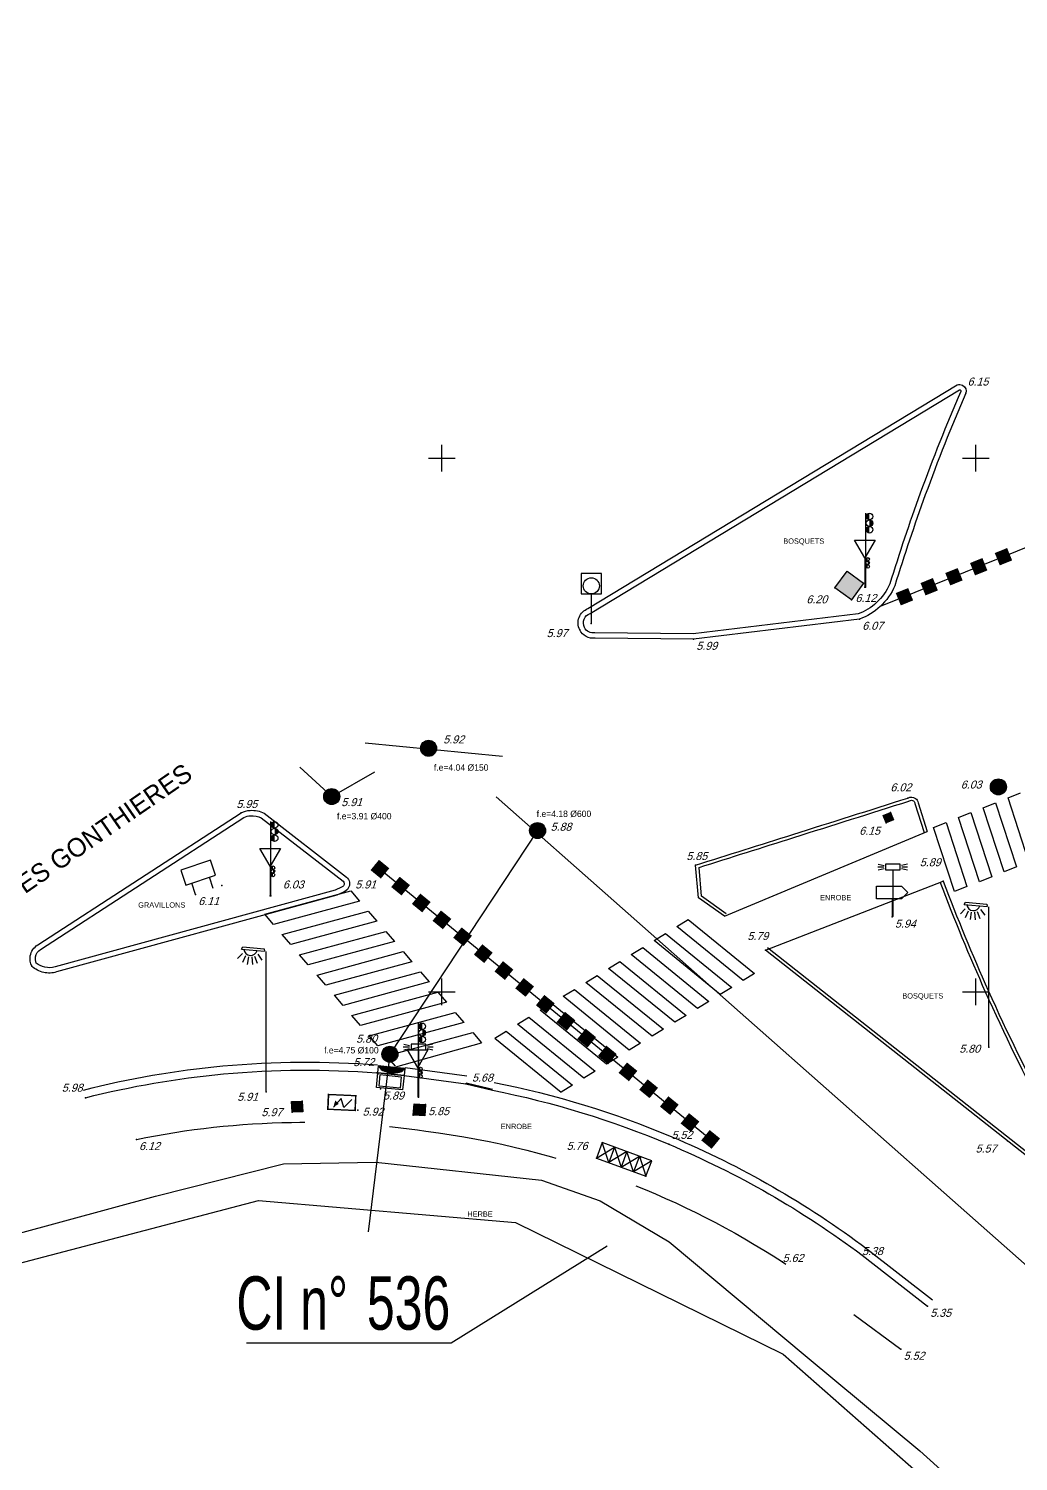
# Model space of a CAD drawing. Header units: metres. Extents: x 330671 to 330906, y 136216 to 136806.
# Drawn here: x 330704.5 to 330741.6, y 136722.4 to 136776.1 of the extents above; entities that cross this region are included whole.
import ezdxf
from ezdxf.enums import TextEntityAlignment as Align

# ---------------------------------------------------------------- set-up
doc = ezdxf.new("R2010")
doc.units = ezdxf.units.M
doc.header["$LTSCALE"] = 2
doc.header["$PDSIZE"] = 5
doc.linetypes.add('CACHE2', pattern=[4.762499999999999, 3.175, -1.5875])
doc.linetypes.add('L211', pattern=[0])
for name, color, linetype in [('C_APP_CADA', 7, 'Continuous'), ('C_ARMOIEDF', 1, 'Continuous'), ('C_B_CEDER', 7, 'Continuous'), ('C_BATEAU', 7, 'Continuous'), ('C_CANDEL_1', 6, 'Continuous'), ('C_CANIVEAU', 7, 'Continuous'), ('C_CEDER', 7, 'Continuous'), ('C_CHAMBEP', 1, 'Continuous'), ('C_CHAMFT4P', 5, 'Continuous'), ('C_CHEMREVE', 7, 'Continuous'), ('C_COTEZ_EP', 5, 'Continuous'), ('C_COTEZ_EU', 3, 'Continuous'), ('C_DIVERS', 7, 'Continuous'), ('C_ECL_PIET', 6, 'Continuous'), ('C_EG_EU_NV', 3, 'Continuous'), ('C_EP-610', 5, 'Continuous'), ('C_FEUXTRI', 7, 'Continuous'), ('C_FILD_EAU', 7, 'Continuous'), ('C_LIMREVET', 7, 'Continuous'), ('C_NOM_RUE', 7, 'Continuous'), ('C_PAN_CARR', 7, 'Continuous'), ('C_PAN_ROND', 7, 'Continuous'), ('C_PANDIR_2', 7, 'Continuous'), ('C_PANDIRE', 6, 'Continuous'), ('C_PAS_PIET', 7, 'Continuous'), ('C_PELOUSE', 3, 'CACHE2'), ('C_PT_ALTIM', 7, 'Continuous'), ('C_REG1_EP', 5, 'Continuous'), ('C_REG1_EU', 3, 'Continuous'), ('C_SEMI', 7, 'Continuous'), ('C_TEXT_G', 7, 'Continuous'), ('CARROYAGE', 253, 'Continuous')]:
    doc.layers.add(name, color=color, linetype=linetype)

# ---------------------------------------------------------------- blocks, each defined once
blk = doc.blocks.new('U014')
h = blk.add_hatch(color=256)
edge = h.paths.add_edge_path()
edge.add_arc((0, 0), 0.3, 0, 360)
at = {"color": 0}
blk.add_line((0, 0), (0, 0), dxfattribs=at)
blk.add_circle((0, 0), 0.3, dxfattribs=at)
blk = doc.blocks.new('R008')
at = {"const_width": 0.05}
blk.add_lwpolyline([(0.0250009357114322, 1.91212166e-08), (0.0250009357114322, 2.78080907225376)], dxfattribs=at)
for points, const_width in [([(0.1691805784357712, 2.713030075014103, 0.414214), (0.1073435784201138, 2.65119307502755, 1)], 0.123551), ([(0.1073435784201138, 2.65119307502755, 0.414214), (0.1691805784357712, 2.589356075011892, 1)], 0.123551), ([(0.1691805784357712, 2.218579075008165, 0.414214), (0.1073435784201138, 2.156742075021612, 1)], 0.123551), ([(0.1073435784201138, 2.156742075021612, 0.414214), (0.1691805784357712, 2.094905075035058, 1)], 0.123551), ([(0.1691805784357712, 2.34213007503422, 0.414214), (0.2310175784514286, 2.403967075020773, 0.414214), (0.1691805784357712, 2.465805075014941, 1)], 0.123551), ([(0.103770971938502, 1.081909463508055, 0.414214), (0.0699874041602015, 1.048125895758858, 1)], 0.0674999366321607), ([(0.0699874041602015, 1.048125895758858, 0.414214), (0.103770971938502, 1.014342327980557, 1)], 0.0674999366321607), ([(0.103770971938502, 0.8117747728247195, 0.414214), (0.0699874041602015, 0.7779912050755229, 1)], 0.0674999366321607), ([(0.0699874041602015, 0.7779912050755229, 0.414214), (0.103770971938502, 0.7442076372972224, 1)], 0.0674999366321607), ([(0.103770971938502, 0.8792747094703373, 0.414214), (0.1375545397168025, 0.9130582772486378, 0.414214), (0.103770971938502, 0.9468423913349397, 1)], 0.0674999366321607)]:
    blk.add_lwpolyline(points, format="xyb", dxfattribs=dict(const_width=const_width))
for centre, radius in [((0.1691805784357712, 2.65119307502755), 0.123613), ((0.1691805784357712, 2.403967075020773), 0.123613), ((0.1691805784357712, 2.156742075021612), 0.123613), ((0.103770971938502, 1.048125895729754), 0.0675338092521411), ((0.103770971938502, 0.9130582772486378), 0.0675338092521411), ((0.103770971938502, 0.7779912050755229), 0.0675338092521411)]:
    blk.add_circle(centre, radius)
blk = doc.blocks.new('R021')
at = {"color": 0, "linetype": 'Continuous'}
for p, q in [((-0.383883, 1.767528), (0.383211, 1.767528)), ((0, 1.103968), (-0.383883, 1.767528)), ((0.383211, 1.767528), (0, 1.103968)), ((0, 1.103968), (0, 0))]:
    blk.add_line(p, q, dxfattribs=at)
blk = doc.blocks.new('D005')
blk.add_hatch(color=256).paths.add_polyline_path([(0, 0), (0, 1), (1, 1), (1, 0)])
at = {"color": 0}
blk.add_lwpolyline([(0, 0), (0, 1), (1, 1), (1, 0)], close=True, dxfattribs=at)
blk = doc.blocks.new('R023')
at = {"color": 0, "linetype": 'Continuous'}
blk.add_line((0, 1.103968), (0, 0), dxfattribs=at)
blk.add_circle((5.2e-05, 1.405259), 0.30119, dxfattribs=at)
blk = doc.blocks.new('R020')
at = {"color": 0, "linetype": 'Continuous'}
blk.add_line((0, 1.103968), (0, 0), dxfattribs=at)
at = {"color": 0}
blk.add_lwpolyline([(0.383547, 1.871062), (-0.383547, 1.871062), (-0.383547, 1.103968), (0.383547, 1.103968)], close=True, dxfattribs=at)
blk = doc.blocks.new('R025')
at = {"color": 0}
for points in [[(-0.233333, 0.45), (0.933333, 0.45), (0.933333, 1.033333), (0.933333, 1.033333), (-0.233333, 1.033333), (-0.233333, 0.45)], [(0, 0), (0, 0), (0, 0.45), (0, 0.45)], [(0.7, 0), (0.7, 0.45), (0.7, 0.45)]]:
    blk.add_lwpolyline(points, dxfattribs=at)
blk = doc.blocks.new('GeoCarre')
at = {"const_width": 1}
blk.add_lwpolyline([(0, -0.5), (0, 0.5)], dxfattribs=at)
blk = doc.blocks.new('L023bis')
blk.add_line((-0.9179569482803345, 5.349546449491754), (-0.0594855950330384, 5.274680694798008))
at = {"flags": 128}
blk.add_lwpolyline([(-0.9179569482803345, 5.349546449491754), (-0.8737467737519182, 5.437219061801443), (-0.075027780723758, 5.364173027453944), (-0.0594855950330384, 5.274680694798008)], dxfattribs=at)
at = {"color": 0}
for points in [[(-0.8779293721308932, 5.191109929233789), (-1.064219471300021, 4.997346703807125)], [(-0.7696457443526015, 5.104552150703967), (-0.8843916467158124, 4.853818292787764)], [(-0.6535771622438915, 5.064030279958388), (-0.7009627728257328, 4.782055005896837)], [(-0.5356009378447197, 5.05993636167841), (-0.5101283016847447, 4.772734815254807)], [(-0.4296547640697099, 5.086919907538686), (-0.3311977573903278, 4.821417712257244)], [(-0.3121517255203798, 5.16049646429019), (-0.1521337538724765, 4.944501831312664)], [(0, 0), (0, 5.265536756749498)]]:
    blk.add_lwpolyline(points, dxfattribs=at)
at = {"color": 0, "const_width": 0.05}
blk.add_lwpolyline([(0, 0), (0, 5.265536756749498)], dxfattribs=at)
at = {"color": 0}
blk.add_arc((-0.5765990131767467, 5.370226602855837), 0.25155675, 186.3219950004635, 344.8871073253201, dxfattribs=at)
blk = doc.blocks.new('gw12')
for p, q in [((0.0072931514985903, -0.4714460690383007), (0.3589460690384776, -0.1197931514985129)), ((0.0161569543748392, -0.5000000000000427), (0.4077941733205144, -0.1083627810543675)), ((0.0276336406578999, -0.4136878460413343), (0.3011878460414614, -0.1401336406577727)), ((0.0535746882124499, -0.5000000000000924), (0.4512509088587536, -0.1023237793537888)), ((0.0695378124949748, -0.3343659403664603), (0.2218659403664951, -0.1820378124949471)), ((0.090992422050249, -0.500000000000135), (0.4909118354860702, -0.1000805865644097)), ((0.128410155887952, -0.500000000000135), (0.527663032418861, -0.1007471234693256)), ((0.1658278897258469, -0.5000000000000924), (0.5620568870948724, -0.1037710026310634)), ((0.2032456235636459, -0.5000000000000924), (0.594464501472391, -0.108781122091294)), ((0.2406633574014449, -0.500000000000135), (0.6251483963117721, -0.1155149610897652)), ((0.278081091239148, -0.5000000000001849), (0.654301234968859, -0.1237798562703816)), ((0.315498825076947, -0.5000000000000427), (0.6820681656347461, -0.1334306594422472)), ((0.352916558914746, -0.500000000000135), (0.7085605134957014, -0.1443560454192294)), ((0.3903342927525449, -0.5000000000000924), (0.7338645693711962, -0.1564697233813916)), ((0.4277520265903441, -0.500000000000135), (0.7580474332745731, -0.1697045933159558)), ((0.4651697604280507, -0.500000000000135), (0.7811609997810365, -0.1840087606471528)), ((0.5025874942658497, -0.5000000000001849), (0.8032447176381651, -0.1993427766278657)), ((0.5400052281036487, -0.500000000000135), (0.8243275050412535, -0.2156777230625764)), ((0.5774229619414477, -0.5000000000001849), (0.8444290559693463, -0.2329939059722861)), ((0.6148406957792468, -0.5000000000001849), (0.8635606834201325, -0.2512800123592527)), ((0.6522584296171381, -0.5000000000000427), (0.8817257870164958, -0.2705326426005925)), ((0.6896761634548448, -0.500000000000135), (0.8989199911508194, -0.2907561723042065)), ((0.7270938972926438, -0.5000000000000924), (0.9151309669787616, -0.3119629303140172)), ((0.7645116311304428, -0.500000000000135), (0.9303379210825824, -0.3341737100480415)), ((0.8019293649681458, -0.5000000000000924), (0.9445107000743747, -0.3574186648939062)), ((0.8393470988059448, -0.5000000000001849), (0.9576084175203441, -0.3817386812858316)), ((0.8767648326437438, -0.500000000000135), (0.9695774482264596, -0.407187384417469)), ((0.9141825664815428, -0.5000000000000924), (0.9803485400202768, -0.433834026461355)), ((0.9516003003193418, -0.5000000000001849), (0.9898326373189548, -0.4617676630005719)), ((0.9890180341570448, -0.500000000000135), (0.9979147412121848, -0.4911032929450485))]:
    blk.add_line(p, q)
blk.add_lwpolyline([(0, 0.9999999999999928), (1.000000000000039, 0.9999999999999928), (1.000000000000039, 0), (0, 0), (0, 0.9999999999999928)])
for points in [[(0.1, 0.8999999999999928), (0.9000000000000391, 0.8999999999999928), (0.9000000000000391, 0.1), (0.1000000000000001, 0.1)], [(0, 0), (1.000000000000039, 0), (1.000000000000039, -0.5000000000000214), (0, -0.5000000000000214)]]:
    blk.add_lwpolyline(points, close=True)
blk.add_arc((0.5000000000001137, -0.6125000000000611), 0.512500000000001, 12.68038349182028, 167.3196165081797)
blk = doc.blocks.new('M020BIS')
for p, q in [((-0.3099079925450496, 1.87107345557888), (-0.5411194562911987, 1.87107345557888)), ((0.3627122617326677, 1.885074640420498), (0.5729070450179279, 1.878074047999689))]:
    blk.add_line(p, q)
at = {"color": 0}
for points in [[(-0.5221166964038275, 1.986375052831136), (-0.3032696435693651, 1.931663289637072)], [(-0.5221166964038275, 1.767527999996673), (-0.3032696435693651, 1.822239763219841)], [(0.0250009357114322, 1.767527999996673), (0.0250009357114322, 0.0300000191200525)], [(0.572118567826692, 1.986375052831136), (0.3532715149922296, 1.931663289637072)], [(0.3532715149922296, 1.822239763219841), (0.572118567826692, 1.767527999996673)]]:
    blk.add_lwpolyline(points, dxfattribs=at)
blk.add_lwpolyline([(-0.2485578803461976, 1.986375052831136), (-0.2485578803461976, 1.767527999996673), (0.2985597517690621, 1.767527999996673), (0.2985597517690621, 1.986375052831136)], close=True, dxfattribs=at)
blk = doc.blocks.new('gp10')
for p, q in [((1.000030785426134, 1.000049919859135), (0, 1.000049919859135)), ((0, 1.000049919859135), (0, 1.8e-15)), ((0.2500076963565335, 1.9e-15), (0, 1.000049919859135)), ((0, 1.8e-15), (0.2500076963565335, 1.000049919859135)), ((0.2500076963565335, 1.000049919859135), (0.2500076963565335, 1.8e-15)), ((0.5000153927132374, 1.000049919859135), (0.2500076963565335, 1.9e-15)), ((0.2500076963565335, 1.000049919859135), (0.5000153927132374, 1.9e-15)), ((0.5000153927132374, 1.000049919859135), (0.5000153927132374, 1.8e-15)), ((0.7500230890694581, 1.9e-15), (0.5000153927132374, 1.000049919859135)), ((0.5000153927132374, 1.9e-15), (0.7500230890694581, 1.000049919859135)), ((0.7500230890694581, 1.000049919859135), (0.7500230890694581, 1.8e-15)), ((1.000030785426134, 1.000049919859135), (0.7500230890694581, 1.9e-15)), ((0.7500230890694581, 1.000049919859135), (1.000030785426134, 1.8e-15)), ((1.000030785426134, 1.8e-15), (1.000030785426134, 1.000049919859135)), ((0, 1.8e-15), (1.000030785426134, 1.8e-15))]:
    blk.add_line(p, q)
blk = doc.blocks.new('R027')
at = {"color": 0}
blk.add_lwpolyline([(-0.583333, 1.15), (0.35, 1.15), (0.583333, 0.916667), (0.35, 0.683333), (-0.583333, 0.683333)], close=True, dxfattribs=at)
blk.add_lwpolyline([(0, 0.683333), (0, 0)], dxfattribs=at)
blk = doc.blocks.new('point')
blk.add_point((0, 0))

msp = doc.modelspace()

# ---------------------------------------------------------------- linework, layer by layer
at = {"layer": 'C_APP_CADA', "linetype": 'L211'}
for points in [[(330691.109, 136724.336), (330691.556, 136724.679), (330699.736, 136729.183), (330702.337, 136730.451), (330709.275, 136732.344), (330714.075, 136733.553), (330717.526, 136733.623), (330723.739, 136732.938), (330725.934, 136732.172), (330728.516, 136730.633), (330733.687, 136726.311), (330737.9, 136722.799), (330742.943, 136718.237), (330751.543, 136710.456), (330761.383, 136701.595), (330767.801, 136694.708), (330774.253, 136687.74)], [(330691.26, 136724.111), (330703.854, 136729.744), (330713.135, 136732.186), (330722.756, 136731.358), (330732.789, 136726.421), (330737.777, 136722.029), (330751.337, 136710.224)]]:
    msp.add_lwpolyline(points, dxfattribs=at)
at = {"layer": 'C_APP_CADA', "flags": 128}
msp.add_lwpolyline([(330712.6911394263, 136726.8451929527), (330720.3510692098, 136726.8451929527), (330726.1917654247, 136730.4813687238)], dxfattribs=at)
at = {"layer": 'C_ARMOIEDF'}
for p, q in [((330716.2290221481, 136736.006095407), (330715.9402652692, 136735.6820852291)), ((330716.3358691751, 136735.6650327939), (330716.2290221481, 136736.006095407)), ((330716.6332313144, 136735.9622922376), (330716.3358691751, 136735.6650327939))]:
    msp.add_line(p, q, dxfattribs=at)
at = {"layer": 'C_ARMOIEDF', "const_width": 0.05, "flags": 128}
msp.add_lwpolyline([(330715.7255881762, 136735.601073417), (330715.7507061627, 136736.1540679161), (330716.7814990644, 136736.1072474827), (330716.7563810779, 136735.5542529836)], close=True, dxfattribs=at)
at = {"layer": 'C_ARMOIEDF'}
msp.add_solid([(330716.1413618961, 136735.8016831577), (330715.9402652692, 136735.6820852291), (330716.0087040983, 136735.9339656145)], dxfattribs=at)
at = {"layer": 'C_B_CEDER', "linetype": 'Continuous', "flags": 128}
for points in [[(330742.1948510731, 136756.7774624236), (330736.4180067618, 136754.440954503)], [(330717.4886282908, 136744.7553748344), (330730.2072819906, 136734.3564396099)]]:
    msp.add_lwpolyline(points, dxfattribs=at)
at = {"layer": 'C_BATEAU', "linetype": 'Continuous', "const_width": 0.05, "flags": 128}
msp.add_lwpolyline([(330720.9027503587, 136736.5799294786), (330721.905677388, 136736.3413851064)], dxfattribs=at)
at = {"layer": 'C_BATEAU', "linetype": 'Continuous', "flags": 128}
msp.add_lwpolyline([(330720.8958085668, 136736.5507436683), (330721.898735596, 136736.3121992961)], dxfattribs=at)
at = {"layer": 'C_CANIVEAU'}
msp.add_lwpolyline([(330848.5333491581, 136378.8346275646, -3.579702129e-07), (330849.5053066015, 136403.8168430328, -2.23609647278e-05)], format="xyb", dxfattribs=at)
at = {"layer": 'C_CANIVEAU', "flags": 128}
for points in [[(330706.5786611625, 136736.3212360586, -0.0391360273960654), (330711.79430986, 136737.2219572265, -0.0428884687670101), (330717.5927257295, 136737.2628522916, -0.0428884687670101)], [(330721.957207569, 136736.6064458396, -0.0506593087942718), (330728.6165563966, 136734.5654654353, -0.0613258213484016), (330735.9202606108, 136730.3727296712), (330738.3777243974, 136728.4566087185)]]:
    msp.add_lwpolyline(points, format="xyb", dxfattribs=at)
msp.add_lwpolyline([(330718.6261343131, 136737.16096317), (330720.9360825106, 136736.8480280598)], dxfattribs=at)
at = {"layer": 'C_CHEMREVE', "flags": 128}
for points in [[(330730.5834820443, 136742.832448143), (330738.1785333793, 136746.0134991529)], [(330732.1227997346, 136741.5583064728), (330738.7795732382, 136744.1445512289)]]:
    msp.add_lwpolyline(points, dxfattribs=at)
at = {"layer": 'C_DIVERS', "linetype": 'Continuous'}
for p, q in [((330715.7507061627, 136736.1540679161), (330715.7255881762, 136735.601073417)), ((330716.7814990644, 136736.1072474827), (330715.7507061627, 136736.1540679161)), ((330716.7563810779, 136735.5542529836), (330716.7814990644, 136736.1072474827)), ((330715.7255881762, 136735.601073417), (330716.7563810779, 136735.5542529836))]:
    msp.add_line(p, q, dxfattribs=at)
at = {"layer": 'C_EG_EU_NV', "flags": 128}
for points in [[(330717.125710899, 136749.3293736151), (330722.2728745665, 136748.8299639055)], [(330723.5850048075, 136746.0453832163), (330718.0538570266, 136737.6606790028), (330717.2388733578, 136731.0011053739)]]:
    msp.add_lwpolyline(points, dxfattribs=at)
at = {"layer": 'C_EP-610', "flags": 128}
for points in [[(330714.6854002601, 136748.4195443105), (330715.8756404474, 136747.320347184), (330717.4858953032, 136748.2446249423)], [(330722.0366969581, 136747.3117135825), (330748.4767276043, 136723.9257288538)]]:
    msp.add_lwpolyline(points, dxfattribs=at)
at = {"layer": 'C_FILD_EAU', "linetype": 'Continuous', "flags": 128}
for points in [[(330848.8331273671, 136378.8230931821, -3.607170907e-07), (330849.804913938, 136403.8009223938, -2.23079069041e-05)], [(330730.5834820443, 136742.832448143), (330729.6178992505, 136743.518457941), (330729.5059865793, 136744.7496682349, 0.0001713403790762), (330733.1521770139, 136745.9009345677, 0.0002024053771111), (330737.4584249452, 136747.2641513671, -0.3106371545494668), (330737.7387526848, 136747.2521663578, -0.2028461443142165), (330737.8355560604, 136747.0852443945), (330738.1785333793, 136746.0134991529)], [(330738.7795732382, 136744.1445512289, 0.0147333032945255), (330740.4666211233, 136740.0510783382, 0.0172227393357412), (330742.7401104274, 136735.4020275755, -0.0144677203405898), (330744.2329803179, 136732.3914006048)], [(330706.6526617936, 136736.0305061038, -0.0391360274012736), (330711.8221030585, 136736.9232474373, -0.042888468763207), (330717.5691485521, 136736.9637801988)], [(330721.898735596, 136736.3121992961, -0.050659308788375), (330728.5001105676, 136734.288986921, -0.0613053417010353), (330735.7380012179, 136730.1344245006), (330738.1932568074, 136728.220025312)]]:
    msp.add_lwpolyline(points, format="xyb", dxfattribs=at)
for points in [[(330739.3040661103, 136762.7453574539, -0.2156818176706301), (330739.5050322824, 136762.7361376549, -0.3817681823553266), (330739.6228876789, 136762.4330050078, 0.0144782842045429), (330738.1096637541, 136758.6231024408, 0.0126679420447656), (330736.9684302167, 136755.2224842335, -0.1060274985774946), (330736.4180067618, 136754.440954503, -0.1002030180552746), (330735.6451285942, 136753.9711436991), (330729.4310198007, 136753.2191175959), (330725.7482282996, 136753.255973416, -0.3162324411682045), (330725.1644296349, 136753.5669042094, -0.4454474741367618), (330725.473094687, 136754.3644490027)], [(330712.4888065846, 136746.7150361254, -0.0884480767567153), (330712.8203854152, 136746.8016208133, -0.1404595965555684), (330713.3475180996, 136746.6947150957), (330716.4341657969, 136744.2990401971, -0.1690200361513111), (330716.5392844616, 136744.1062253064, -0.3657315638397209), (330716.318796262, 136743.7357755188), (330716.0721539363, 136743.6185182113), (330705.5698035552, 136740.7443088932, -0.1276206509514941), (330705.0885308681, 136740.7267914047, -0.1330264236401816), (330704.6443517365, 136740.95917669, -0.1639370491317122), (330704.5869176222, 136741.3479341572, -0.2112356485000897), (330704.865772345, 136741.7602461282)]]:
    msp.add_lwpolyline(points, format="xyb", close=True, dxfattribs=at)
for points in [[(330743.9561366623, 136732.2259403949), (330732.1227997346, 136741.5583064728)], [(330718.5858603693, 136736.8636787785), (330720.8958085668, 136736.5507436683)]]:
    msp.add_lwpolyline(points, dxfattribs=at)
at = {"layer": 'C_LIMREVET', "linetype": 'Continuous', "flags": 128}
for points in [[(330848.9530386502, 136378.8184794148, -3.611268046e-07), (330849.9247559309, 136403.7945308685, -2.22433677568e-05)], [(330730.6529827135, 136742.9302727667), (330729.7324086428, 136743.5843055811), (330729.6342418037, 136744.6642907298, 0.0001670100233435), (330733.1883473605, 136745.7865155744, 0.0002024053726112), (330737.4946879151, 136747.1497616953, 0.0632480001330988), (330737.5221313113, 136747.1624582064, -0.3106371546885756), (330737.666599163, 136747.1562816912, -0.221875517404531), (330737.717320909, 136747.0609964232), (330738.0642430649, 136745.976924243)], [(330738.6673272831, 136744.1021148583, 0.0147333032956593), (330740.3570692892, 136740.0021049203, 0.0172227393446487), (330742.6341892285, 136735.3456298838, -0.0144677203270153), (330744.1239746767, 136732.3412232176, -0.0144677203270153)]]:
    msp.add_lwpolyline(points, format="xyb", dxfattribs=at)
for points in [[(330739.387671392, 136762.5621654769, -0.1570656486578834), (330739.4143300951, 136762.5578875126, -0.3630900498171895), (330739.4365323677, 136762.5059291147, 0.0144543054027604), (330737.9217289331, 136758.6915166429, 0.0126304465929491), (330736.7804030202, 136755.291468392, -0.1047936094759417), (330736.2822755288, 136754.5878457295, -0.0975096457230115), (330735.598042061, 136754.1669045672), (330729.419959271, 136753.4192382999), (330725.7354650972, 136753.4561111596, -0.3249956040788954), (330725.3428475761, 136753.6572758768, -0.4585027688850104), (330725.5595145078, 136754.182962502)], [(330712.5849660535, 136746.5390028782, -0.0840188382537544), (330712.8361665552, 136746.6022443964, -0.134846452608463), (330713.2400436077, 136746.5249589784), (330716.3041074602, 136744.1468123355, -0.1576122064282373), (330716.3419765139, 136744.0735209681, -0.3840951505370864), (330716.2452328951, 136743.9222539056), (330716.0022773539, 136743.8067493486), (330705.5146499819, 136740.9365693199, -0.1283496674796506), (330705.1316861266, 136740.9220799698, -0.1205441585353533), (330704.8081494095, 136741.0813509884, -0.1427152291462289), (330704.7837467096, 136741.3124614864, -0.2121755005281176), (330704.9732418889, 136741.5915641594)]]:
    msp.add_lwpolyline(points, format="xyb", close=True, dxfattribs=at)
msp.add_lwpolyline([(330744.0304461802, 136732.3201640414), (330732.1971092524, 136741.6525301192)], dxfattribs=at)
at = {"layer": 'C_PAS_PIET'}
for p, q in [((330741.2065614894, 136747.2741958244), (330741.670781086, 136747.4599380279)), ((330741.9899386006, 136744.87280693), (330741.2065614894, 136747.2741958244)), ((330739.349683103, 136746.5312270106), (330739.8139026996, 136746.7169692141)), ((330739.8139026996, 136746.7169692141), (330740.5972798108, 136744.3155803196)), ((330740.2781222962, 136746.9027114175), (330740.7423418928, 136747.088453621)), ((330741.0614994074, 136744.5013225231), (330740.2781222962, 136746.9027114175)), ((330740.7423418928, 136747.088453621), (330741.525719004, 136744.6870647265)), ((330738.4212439099, 136746.1597426037), (330738.8854635064, 136746.3454848072)), ((330739.2046210211, 136743.7583537093), (330738.4212439099, 136746.1597426037)), ((330738.8854635064, 136746.3454848072), (330739.6688406176, 136743.9440959127)), ((330740.1330602142, 136744.1298381162), (330739.349683103, 136746.5312270106)), ((330741.525719004, 136744.6870647265), (330741.0614994074, 136744.5013225231)), ((330739.6688406176, 136743.9440959127), (330739.2046210211, 136743.7583537093)), ((330740.5972798108, 136744.3155803196), (330740.1330602142, 136744.1298381162)), ((330713.3713028489, 136742.9067087918), (330716.5938415133, 136743.7826733411)), ((330716.9197384799, 136743.4034752831), (330713.6971998155, 136742.5275107338)), ((330716.5938415133, 136743.7826733411), (330716.9197384799, 136743.4034752831)), ((330713.6971998155, 136742.5275107338), (330713.3713028489, 136742.9067087918)), ((330714.0230967821, 136742.1483126759), (330717.2456354465, 136743.0242772252)), ((330717.2456354465, 136743.0242772252), (330717.5715324131, 136742.6450791672)), ((330717.5715324131, 136742.6450791672), (330714.3489937487, 136741.7691146179)), ((330728.8019715192, 136742.4476618438), (330729.2281586071, 136742.7091280291)), ((330731.283492148, 136740.4270618314), (330728.8019715192, 136742.4476618438)), ((330729.2281586071, 136742.7091280291), (330731.7096792359, 136740.6885280168)), ((330714.3489937487, 136741.7691146179), (330714.0230967821, 136742.1483126759)), ((330714.6748907153, 136741.3899165599), (330717.8974293797, 136742.2658811092)), ((330718.2233263463, 136741.8866830513), (330715.000787682, 136741.010718502)), ((330717.8974293797, 136742.2658811092), (330718.2233263463, 136741.8866830513)), ((330727.9495973433, 136741.9247294731), (330728.3757844313, 136742.1861956585)), ((330730.4311179721, 136739.9041294607), (330727.9495973433, 136741.9247294731)), ((330728.3757844313, 136742.1861956585), (330730.8573050601, 136740.1655956461)), ((330715.000787682, 136741.010718502), (330714.6748907153, 136741.3899165599)), ((330715.3266846485, 136740.631520444), (330718.5492233129, 136741.5074849933)), ((330718.5492233129, 136741.5074849933), (330718.8751202795, 136741.1282869354)), ((330727.0972231674, 136741.4017971024), (330727.5234102554, 136741.6632632878)), ((330729.5787437962, 136739.3811970901), (330727.0972231674, 136741.4017971024)), ((330727.5234102554, 136741.6632632878), (330730.0049308842, 136739.6426632754)), ((330718.8751202795, 136741.1282869354), (330715.6525816151, 136740.252322386)), ((330715.9784785817, 136739.8731243281), (330719.2010172461, 136740.7490888774)), ((330719.2010172461, 136740.7490888774), (330719.5269142127, 136740.3698908194)), ((330726.2448489916, 136740.8788647318), (330726.6710360795, 136741.1403309171)), ((330728.7263696204, 136738.8582647194), (330726.2448489916, 136740.8788647318)), ((330726.6710360795, 136741.1403309171), (330729.1525567083, 136739.1197309047)), ((330715.6525816151, 136740.252322386), (330715.3266846485, 136740.631520444)), ((330719.5269142127, 136740.3698908194), (330716.3043755483, 136739.4939262701)), ((330725.3924748157, 136740.3559323611), (330725.8186619036, 136740.6173985464)), ((330727.8739954444, 136738.3353323487), (330725.3924748157, 136740.3559323611)), ((330725.8186619036, 136740.6173985464), (330728.3001825324, 136738.596798534)), ((330730.8573050601, 136740.1655956461), (330730.4311179721, 136739.9041294607)), ((330731.7096792359, 136740.6885280168), (330731.283492148, 136740.4270618314)), ((330716.3043755483, 136739.4939262701), (330715.9784785817, 136739.8731243281)), ((330716.6302725149, 136739.1147282122), (330719.8528111792, 136739.9906927615)), ((330719.8528111792, 136739.9906927615), (330720.1787081459, 136739.6114947035)), ((330724.5401006398, 136739.8329999904), (330724.9662877278, 136740.0944661758)), ((330727.0216212686, 136737.8123999781), (330724.5401006398, 136739.8329999904)), ((330724.9662877278, 136740.0944661758), (330727.4478083565, 136738.0738661634)), ((330730.0049308842, 136739.6426632754), (330729.5787437962, 136739.3811970901)), ((330716.9561694815, 136738.7355301542), (330716.6302725149, 136739.1147282122)), ((330720.1787081459, 136739.6114947035), (330716.9561694815, 136738.7355301542)), ((330717.2820664481, 136738.3563320962), (330720.5046051125, 136739.2322966456)), ((330720.5046051125, 136739.2322966456), (330720.8305020791, 136738.8530985876)), ((330723.6877264639, 136739.3100676197), (330724.1139135519, 136739.5715338051)), ((330726.1692470927, 136737.2894676074), (330723.6877264639, 136739.3100676197)), ((330724.1139135519, 136739.5715338051), (330726.5954341807, 136737.5509337927)), ((330729.1525567083, 136739.1197309047), (330728.7263696204, 136738.8582647194)), ((330720.8305020791, 136738.8530985876), (330717.6079634147, 136737.9771340383)), ((330722.835352288, 136738.7871352491), (330723.261539376, 136739.0486014344)), ((330725.3168729168, 136736.7665352367), (330722.835352288, 136738.7871352491)), ((330723.261539376, 136739.0486014344), (330725.7430600048, 136737.028001422)), ((330728.3001825324, 136738.596798534), (330727.8739954444, 136738.3353323487)), ((330717.6079634147, 136737.9771340383), (330717.2820664481, 136738.3563320962)), ((330717.9338603813, 136737.5979359803), (330721.1563990457, 136738.4739005296)), ((330721.1563990457, 136738.4739005296), (330721.4822960123, 136738.0947024717)), ((330721.9829781122, 136738.2642028784), (330722.4091652001, 136738.5256690637)), ((330722.4091652001, 136738.5256690637), (330724.8906858289, 136736.5050690513)), ((330727.4478083565, 136738.0738661634), (330727.0216212686, 136737.8123999781)), ((330718.2597573479, 136737.2187379223), (330717.9338603813, 136737.5979359803)), ((330726.5954341807, 136737.5509337927), (330726.1692470927, 136737.2894676074)), ((330725.7430600048, 136737.028001422), (330725.3168729168, 136736.7665352367)), ((330724.8906858289, 136736.5050690513), (330724.464498741, 136736.243602866))]:
    msp.add_line(p, q, dxfattribs=at)
at = {"layer": 'C_PAS_PIET', "linetype": 'Continuous'}
for p, q in [((330718.2799477167, 136737.195245379), (330721.4822960123, 136738.0947024717)), ((330721.9829781122, 136738.2642028784), (330724.464498741, 136736.243602866))]:
    msp.add_line(p, q, dxfattribs=at)
at = {"layer": 'C_PELOUSE', "flags": 128}
msp.add_lwpolyline([(330708.5594453778, 136734.4699763086, -0.0467263299262537), (330714.372493412, 136735.1071074255, -0.0402336029349616), (330719.4000964237, 136734.7816660905, -0.0603616287834757), (330726.8452049245, 136732.9001025626, -0.0521795568781781), (330732.7619204772, 136729.8768532317), (330737.1957672762, 136726.610736621)], format="xyb", dxfattribs=at)
at = {"layer": 'C_SEMI', "color": 0}
for p in [(330739.6228876789, 136762.4330050078, 6.15), (330735.7925194252, 136755.3146651041), (330734.7261640774, 136755.1480902653, 6.2), (330735.8467073271, 136755.1644709582, 6.12), (330735.6451285942, 136753.9711436991, 6.07), (330725.1644296349, 136753.5669042094, 5.97), (330729.4310198007, 136753.2191175959, 5.99), (330719.5054909131, 136749.1279250644, 5.92), (330740.8455840872, 136747.679871191, 6.03), (330715.8756404474, 136747.320347184, 5.91), (330737.4584249452, 136747.2641513671, 6.02), (330712.4888065846, 136746.7150361254, 5.95), (330736.8073347156, 136746.7259425362, 6.15), (330736.646564828, 136746.3344503877), (330723.5850048075, 136746.0453832163, 5.88), (330729.5059865793, 136744.7496682349, 5.85), (330711.7604942552, 136743.9831917775), (330738.7795732382, 136744.1445512289, 5.89), (330710.7774552999, 136743.6524496627, 6.11), (330713.5693600117, 136743.6046239858, 6.03), (330716.318796262, 136743.7357755188, 5.91), (330736.8702141176, 136742.8056302725, 5.94), (330732.1227997346, 136741.5583064728, 5.79), (330704.6443517365, 136740.95917669, 6.09), (330718.0538570266, 136737.6606790028, 5.8), (330740.485858587, 136737.9243836024, 5.8), (330717.5691485521, 136736.9637801988, 5.72), (330717.600967083, 136736.9089431239), (330720.8958085668, 136736.5507436683, 5.68), (330706.6526617936, 136736.0305061038, 5.98), (330713.4158829955, 136736.2493300838, 5.91), (330714.7742234661, 136735.901650203), (330715.7507061627, 136736.1540679161), (330716.7814990644, 136736.1072474827, 5.92), (330717.6993439152, 136736.3625377262, 5.89), (330714.3893640428, 136735.4856556815, 5.97), (330716.8497623037, 136735.5694626195), (330718.930998166, 136735.3765499431), (330719.3901402036, 136735.7782833139, 5.85), (330708.5594453778, 136734.4699763086, 6.12), (330728.5001105676, 136734.288986921, 5.52), (330741.1845293923, 136734.4117696184, 5.57), (330725.7953523333, 136733.770579537, 5.76), (330727.4580266754, 136733.819158802), (330727.6458111305, 136733.0870849038), (330735.7380012179, 136730.1344245006, 5.38), (330732.7619204772, 136729.8768532317, 5.62), (330738.1932568074, 136728.220025312, 5.35), (330737.1957672762, 136726.610736621, 5.52)]:
    msp.add_point(p, dxfattribs=at)
at = {"layer": 'CARROYAGE'}
for p, q in [((330720, 136759.5), (330720, 136760.5)), ((330740, 136759.5), (330740, 136760.5)), ((330719.5, 136760), (330720.5, 136760)), ((330739.5, 136760), (330740.5, 136760)), ((330720, 136739.5), (330720, 136740.5)), ((330740, 136739.5), (330740, 136740.5)), ((330719.5, 136740), (330720.5, 136740)), ((330739.5, 136740), (330740.5, 136740))]:
    msp.add_line(p, q, dxfattribs=at)
at = {"layer": 'CARROYAGE', "linetype": 'Continuous'}
for p, q in [((330715.7507061627, 136736.1540679161), (330715.7255881762, 136735.601073417)), ((330716.7814990644, 136736.1072474827), (330715.7507061627, 136736.1540679161)), ((330716.7563810779, 136735.5542529836), (330716.7814990644, 136736.1072474827)), ((330715.7255881762, 136735.601073417), (330716.7563810779, 136735.5542529836))]:
    msp.add_line(p, q, dxfattribs=at)

# ---------------------------------------------------------------- block references
at = {"layer": 'C_ARMOIEDF', "rotation": 357.399312084382}
msp.add_blockref('point', (330715.7255881762, 136735.601073417), dxfattribs=at)
at = {"layer": 'C_CANDEL_1'}
for name, p in [('L023bis', (330740.485858587, 136737.9243836024)), ('L023bis', (330713.4158829955, 136736.2493300838)), ('point', (330740.485858587, 136737.9243836024)), ('point', (330713.4158829955, 136736.2493300838))]:
    msp.add_blockref(name, p, dxfattribs=at)
at = {"layer": 'C_CEDER'}
for p in [(330735.8467073271, 136755.1644709582), (330713.5693600117, 136743.6046239858), (330719.0976019124, 136736.0573207973)]:
    msp.add_blockref('R021', p, dxfattribs=at)
at = {"layer": 'C_CEDER', "xscale": 0.5, "yscale": 0.5, "zscale": 0.5}
for p, rotation in [((330741.0360463053, 136756.3087711499), 202.0214091539946), ((330740.1090024911, 136755.9338181309), 202.0214091539946), ((330738.2549148626, 136755.1839120929), 202.0214091539946), ((330739.1819586768, 136755.5588651119), 202.0214091539946), ((330737.3278710483, 136754.808959074), 202.0214091539946), ((330717.6821715701, 136744.5971313542), 320.7301245749732), ((330718.4563446874, 136743.9641574334), 320.7301245749732), ((330719.2305178047, 136743.3311835126), 320.7301245749732), ((330720.0046909221, 136742.6982095918), 320.7301245749732), ((330720.7788640394, 136742.065235671), 320.7301245749732), ((330721.5530371567, 136741.4322617502), 320.7301245749732), ((330722.3272102741, 136740.7992878294), 320.7301245749732), ((330723.1013833914, 136740.1663139086), 320.7301245749732), ((330723.8755565087, 136739.5333399878), 320.7301245749732), ((330724.649729626, 136738.900366067), 320.7301245749732), ((330725.4239027434, 136738.2673921462), 320.7301245749732), ((330726.1980758607, 136737.6344182254), 320.7301245749732), ((330726.972248978, 136737.0014443046), 320.7301245749732), ((330727.7464220953, 136736.3684703838), 320.7301245749732), ((330728.5205952126, 136735.7354964631), 320.7301245749732), ((330729.29476833, 136735.1025225422), 320.7301245749732), ((330730.0689414473, 136734.4695486214), 320.7301245749732)]:
    msp.add_blockref('GeoCarre', p, dxfattribs=dict(at, rotation=rotation))
at = {"layer": 'C_CHAMBEP'}
for p, xscale, yscale, rotation in [((330734.7261640774, 136755.1480902653), 0.7631713126245122, 0.7631713126245122, 323.8783941187308), ((330736.8073347156, 136746.7259425362), 0.2992599698706795, 0.2992599698706795, 202.6740399009628), ((330714.3893640428, 136735.4856556815), 0.4007294708498774, 0.4007294708498774, 2.226388203208419), ((330719.3901402036, 136735.7782833139), 0.4313937365844716, 0.4313937365844716, 176.1848005302008)]:
    msp.add_blockref('D005', p, dxfattribs=dict(at, xscale=xscale, yscale=yscale, rotation=rotation))
for p, rotation in [((330735.3426291706, 136754.6982000108), 53.87839411744276), ((330736.646564828, 136746.3344503877), 22.67403989731806), ((330714.3893640428, 136735.4856556815), 2.226388199050314), ((330718.930998166, 136735.3765499431), 356.184800528401)]:
    msp.add_blockref('point', p, dxfattribs=dict(at, rotation=rotation))
at = {"layer": 'C_CHAMFT4P', "xscale": 1.972653713525345, "yscale": 0.6216615260249053, "rotation": 339.7275368685918}
msp.add_blockref('gp10', (330725.7953523333, 136733.770579537), dxfattribs=at)
at = {"layer": 'C_CHAMFT4P', "rotation": 339.7275368701079}
msp.add_blockref('point', (330725.7953523333, 136733.770579537), dxfattribs=at)
at = {"layer": 'C_ECL_PIET'}
for name, p in [('M020BIS', (330736.8702141176, 136742.8056302725)), ('M020BIS', (330736.8702141176, 136742.8056302725)), ('point', (330736.8952150533, 136742.8356302917)), ('M020BIS', (330719.0976019124, 136736.0573207973)), ('point', (330719.1226028481, 136736.0873208164))]:
    msp.add_blockref(name, p, dxfattribs=at)
at = {"layer": 'C_FEUXTRI'}
for name, p in [('R008', (330735.8467073271, 136755.1644709582)), ('point', (330735.8717082628, 136755.1644709773)), ('R008', (330713.5693600117, 136743.6046239858)), ('point', (330713.5943609474, 136743.6046240049)), ('R008', (330719.0976019124, 136736.0573207973)), ('point', (330719.1226028481, 136736.0573208164))]:
    msp.add_blockref(name, p, dxfattribs=at)
at = {"layer": 'C_PAN_CARR'}
for name in ['R020', 'point']:
    msp.add_blockref(name, (330725.5996292033, 136753.81173333), dxfattribs=at)
at = {"layer": 'C_PAN_ROND'}
for name in ['R023', 'point']:
    msp.add_blockref(name, (330725.5996292033, 136753.81173333), dxfattribs=at)
at = {"layer": 'C_PANDIR_2', "rotation": 18.59544268314247}
msp.add_blockref('R025', (330710.7774552999, 136743.6524496627), dxfattribs=at)
at = {"layer": 'C_PANDIR_2'}
msp.add_blockref('point', (330710.7774552999, 136743.6524496627), dxfattribs=at)
at = {"layer": 'C_PANDIRE'}
for name in ['R027', 'point']:
    msp.add_blockref(name, (330736.8702141176, 136742.8056302725), dxfattribs=at)
at = {"layer": 'C_REG1_EP'}
for name, p in [('U014', (330740.8455840872, 136747.679871191)), ('point', (330740.8455840872, 136747.679871191)), ('U014', (330715.8756404474, 136747.320347184)), ('point', (330715.8756404474, 136747.320347184)), ('U014', (330723.5850048075, 136746.0453832163)), ('point', (330723.5850048075, 136746.0453832163))]:
    msp.add_blockref(name, p, dxfattribs=at)
at = {"layer": 'C_REG1_EP', "xscale": 0.9859328812774656, "yscale": 0.5413127557207518, "rotation": 174.3770066583007}
msp.add_blockref('gw12', (330718.5858603693, 136736.8636787785), dxfattribs=at)
at = {"layer": 'C_REG1_EP', "rotation": 174.3770066579706}
msp.add_blockref('point', (330718.5858603693, 136736.8636787785), dxfattribs=at)
at = {"layer": 'C_REG1_EU'}
for name, p in [('U014', (330719.5054909131, 136749.1279250644)), ('point', (330719.5054909131, 136749.1279250644)), ('U014', (330718.0538570266, 136737.6606790028)), ('point', (330718.0538570266, 136737.6606790028))]:
    msp.add_blockref(name, p, dxfattribs=at)

# ---------------------------------------------------------------- texts
at = {"layer": 'C_APP_CADA', "width": 0.7}
for s, p in [('CI n°', (330714.3963194459, 136728.3370248069)), ('536', (330718.7553095003, 136728.3370248069))]:
    msp.add_text(s, height=2, dxfattribs=at).set_placement(p, align=Align.MIDDLE_CENTER)
at = {"layer": 'C_COTEZ_EP'}
for s, p in [('f.e=3.91 Ø400', (330716.0741839943, 136746.4646214652)), ('f.e=4.18 Ø600', (330723.5536319059, 136746.5537253122))]:
    msp.add_text(s, height=0.24, dxfattribs=at).set_placement(p)
at = {"layer": 'C_COTEZ_EU'}
for s, p in [('f.e=4.04 Ø150', (330719.7049643371, 136748.2882657063)), ('f.e=4.75 Ø100', (330715.5907612404, 136737.6914904748))]:
    msp.add_text(s, height=0.24, dxfattribs=at).set_placement(p)
at = {"layer": 'C_NOM_RUE'}
msp.add_text('RUE DES GONTHIERES', height=0.7000000000000001, rotation=34.61224848426761, dxfattribs=at).set_placement((330701.9880551934, 136741.999382158))
at = {"layer": 'C_PT_ALTIM', "oblique": 18.00000000000001}
for s, p in [('6.15', (330739.6893641698, 136763.0236694053, 6.15)), ('6.20', (330733.6532470076, 136754.861785772, 6.2)), ('6.12', (330735.4901825901, 136754.9117665293, 6.12)), ('5.97', (330723.9241289326, 136753.5957716283, 5.97)), ('6.07', (330735.7451285942, 136753.8711436991, 6.07)), ('5.99', (330729.5310198006, 136753.1191175959, 5.99)), ('5.92', (330720.0512554012, 136749.6110828773, 5.92)), ('6.02', (330736.7994264838, 136747.8155377417, 6.02)), ('6.03', (330739.4362328623, 136747.9196567109, 6.03)), ('5.95', (330712.3058513745, 136747.1911994816, 5.95)), ('5.91', (330716.2335353956, 136747.2601964895, 5.91)), ('5.88', (330724.0726391355, 136746.3385200712)), ('6.15', (330735.6310923763, 136746.1882873745, 6.15)), ('5.85', (330729.1574857208, 136745.2404305857, 5.85)), ('5.89', (330737.9011904318, 136745.0077745985, 5.89)), ('6.03', (330714.0469371393, 136744.1752153551, 6.03)), ('5.91', (330716.755294899, 136744.1752153551, 5.91)), ('6.11', (330710.8774552999, 136743.5524496627, 6.11)), ('5.94', (330736.9702141176, 136742.7056302725, 5.94)), ('5.79', (330731.4433038332, 136742.2421869293, 5.79)), ('5.80', (330716.7912136395, 136738.3935966658, 5.8)), ('5.80', (330739.3788883566, 136738.0191661415, 5.8)), ('5.72', (330716.6820494221, 136737.5165015003, 5.72)), ('5.68', (330721.131496135, 136736.9365044097, 5.68)), ('5.98', (330705.7667107512, 136736.5582912531, 5.98)), ('5.91', (330712.3366214958, 136736.2172692427, 5.91)), ('5.89', (330717.7993439151, 136736.2625377262, 5.89)), ('5.97', (330713.2426945052, 136735.6409684278, 5.97)), ('5.92', (330717.0302691257, 136735.6605115548, 5.92)), ('5.85', (330719.4901402036, 136735.6782833139, 5.85)), ('5.52', (330728.6001105676, 136734.7889869209, 5.52)), ('6.12', (330708.6594453778, 136734.3699763086, 6.12)), ('5.76', (330724.6746257208, 136734.3780617449, 5.76)), ('5.57', (330739.9920163099, 136734.2777812727, 5.57)), ('5.62', (330732.7619204772, 136730.1768532317, 5.62)), ('5.38', (330735.7380012179, 136730.4344245006, 5.38)), ('5.35', (330738.2932568074, 136728.120025312, 5.35)), ('5.52', (330737.2957672761, 136726.510736621, 5.52))]:
    msp.add_text(s, height=0.3, dxfattribs=at).set_placement(p, align=Align.TOP_LEFT)
at = {"layer": 'C_TEXT_G'}
for s, p in [('BOSQUETS', (330733.5572697794, 136756.8682926779, 1.469364953858158)), ('ENROBE', (330734.75043148, 136743.5321322459, 1.469364953858158)), ('GRAVILLONS', (330709.5108648462, 136743.2562827807, 1.469364953858158)), ('BOSQUETS', (330738.0152251296, 136739.8229326204, 1.469364953858158)), ('ENROBE', (330722.7921715518, 136734.9565896665, 1.469364953858158)), ('HERBE', (330721.4308298552, 136731.6743917512, 1.469364953858158))]:
    msp.add_text(s, height=0.2, dxfattribs=at).set_placement(p, align=Align.MIDDLE)

doc.saveas('drawing.dxf')
